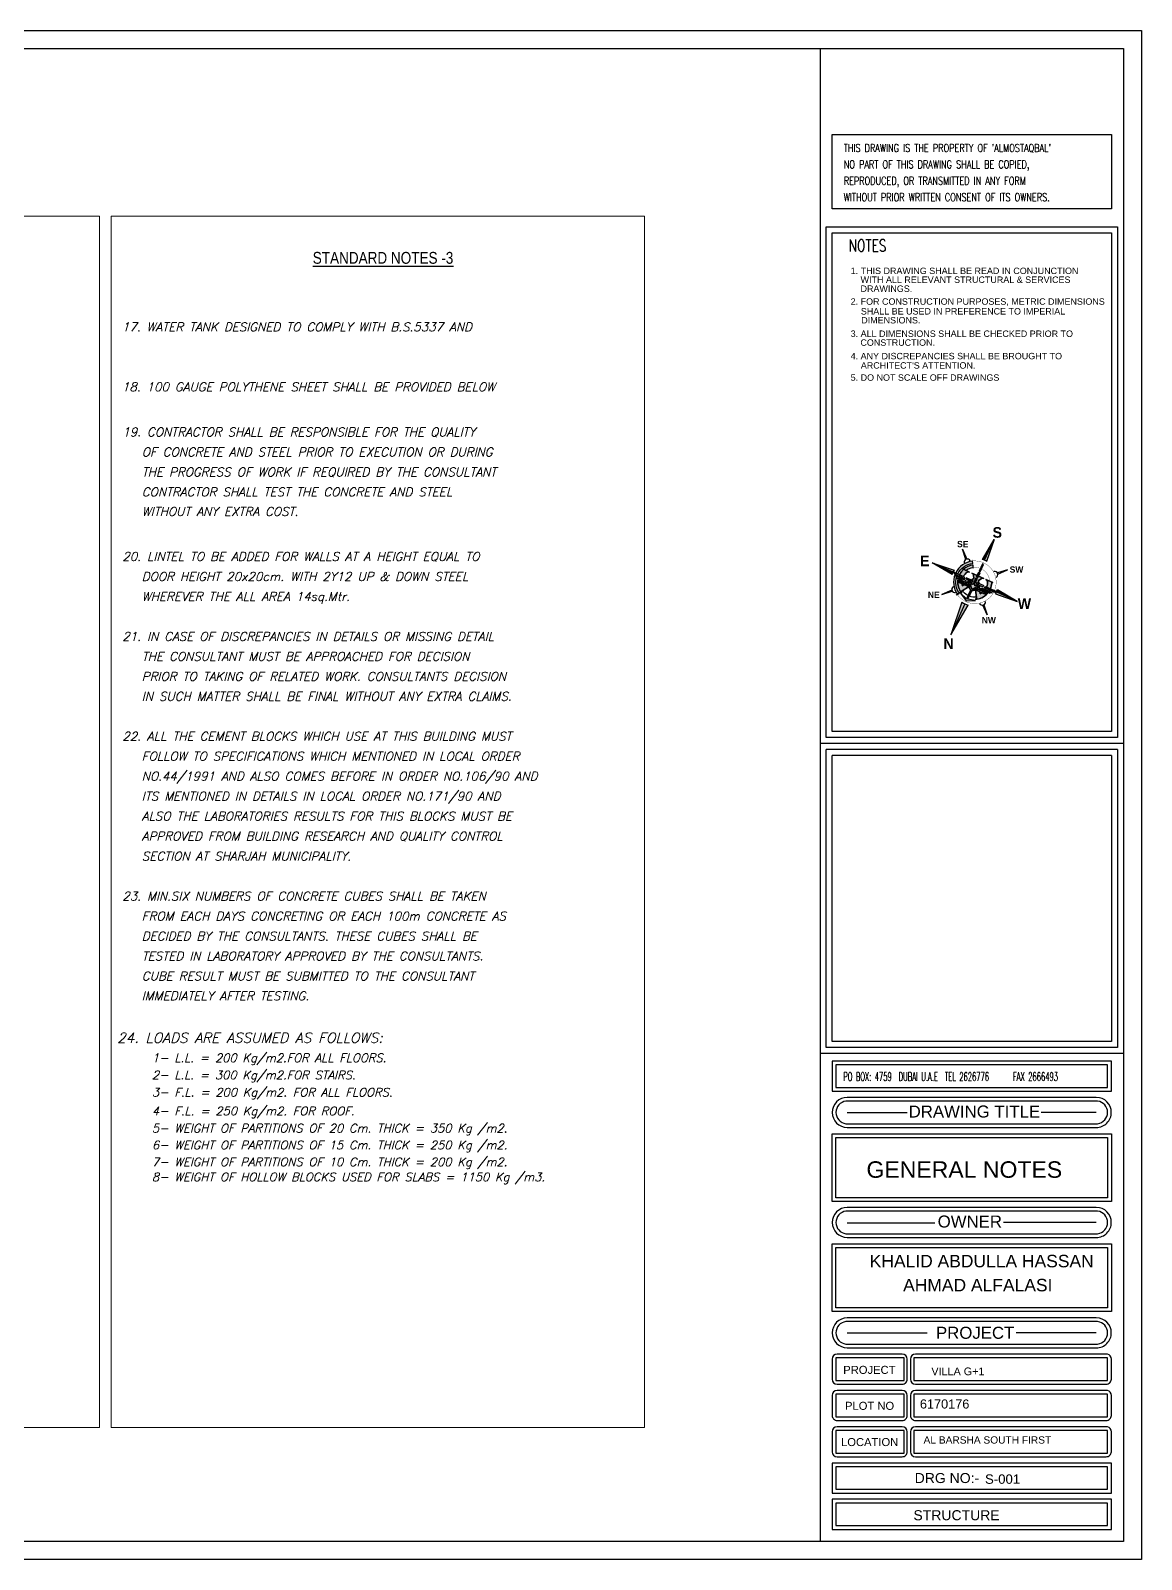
# Model space of a CAD drawing. Header units: metres. Extents: x 503482 to 1007323, y 2781056 to 5562345.
# Drawn here: x 503506.95 to 503530.83, y 2781080.01 to 2781112.87 of the extents above; entities that cross this region are included whole.
import ezdxf
from ezdxf.enums import TextEntityAlignment as Align

# ---------------------------------------------------------------- set-up
doc = ezdxf.new("R2010")
doc.units = ezdxf.units.M
doc.header["$LTSCALE"] = 10
doc.header["$MEASUREMENT"] = 0
doc.layers.get('0').update_dxf_attribs({"linetype": 'CONTINUOUS'})
doc.layers.add('01_WALLS', color=7, linetype='CONTINUOUS', lineweight=25)
doc.layers.add('Ex.Walls', color=7, linetype='CONTINUOUS', lineweight=0)
for name, color, linetype in [('F-S', 3, 'CONTINUOUS'), ('M.TITLE BLOCK', 7, 'CONTINUOUS'), ('TEXT3', 4, 'CONTINUOUS'), ('WALL1', 4, 'CONTINUOUS')]:
    doc.layers.add(name, color=color, linetype=linetype)
doc.styles.add('2', font='ITALIC.SHX')
doc.styles.add('4', font='romab___.ttf')
doc.styles.add('MIC', font='romant.shx', dxfattribs={"width": 0.75})
doc.styles.add('ROMAN', font='romant.shx', dxfattribs={"height": 0.6})
doc.styles.add('ROMANC', font='ARIALN.TTF')
doc.styles.add('SANSSERIFBOLD', font='sanss___.ttf', dxfattribs={"height": 18})

# ---------------------------------------------------------------- blocks, each defined once
blk = doc.blocks.new('GEN NOTES')
at = {"color": 4}
for points in [[(-304.555, 87.356), (-304.556, 54.811), (-289.984, 54.81), (-289.984, 87.356)], [(-289.669, 87.356), (-289.669, 54.81), (-275.333, 54.81), (-275.333, 87.355)]]:
    blk.add_lwpolyline(points, close=True, dxfattribs=at)
at = {"layer": 'F-S', "color": 7, "linetype": 'Continuous', "style": 'ROMANC'}
blk.add_text('%%USTANDARD NOTES -3', height=0.31752, rotation=359.999, dxfattribs=at).set_placement((-282.361, 86.238), align=Align.MIDDLE)
at = {"layer": 'TEXT3', "color": 7, "style": '2'}
for s, height, p in [('17. WATER TANK DESIGNED TO COMPLY WITH B.S.5337 AND ', 0.23424, (-289.379, 84.264)), ('18. 100 GAUGE POLYTHENE SHEET SHALL BE PROVIDED BELOW', 0.23424, (-289.379, 82.653)), ('19. CONTRACTOR SHALL BE RESPONSIBLE FOR THE QUALITY', 0.23424, (-289.368, 81.441)), ('   OF CONCRETE AND STEEL PRIOR TO EXECUTION OR DURING', 0.23424, (-289.368, 80.904)), ('   THE PROGRESS OF WORK IF REQUIRED BY THE CONSULTANT', 0.23424, (-289.368, 80.367)), ('   CONTRACTOR SHALL TEST THE CONCRETE AND STEEL ', 0.23424, (-289.368, 79.83)), ('   WITHOUT ANY EXTRA COST. ', 0.23424, (-289.368, 79.306)), ('20. LINTEL TO BE ADDED FOR WALLS AT A HEIGHT EQUAL TO ', 0.23424, (-289.368, 78.096)), ('   DOOR HEIGHT 20x20cm. WITH 2Y12 UP & DOWN STEEL', 0.23424, (-289.368, 77.559)), ('   WHEREVER THE ALL AREA 14sq.Mtr.', 0.23424, (-289.368, 77.022)), ('21. IN CASE OF DISCREPANCIES IN DETAILS OR MISSING DETAIL', 0.23424, (-289.368, 75.949)), ('   THE CONSULTANT MUST BE APPROACHED FOR DECISION', 0.23424, (-289.368, 75.412)), ('   PRIOR TO TAKING OF RELATED WORK. CONSULTANTS DECISION', 0.23424, (-289.368, 74.875)), ('   IN SUCH MATTER SHALL BE FINAL WITHOUT ANY EXTRA CLAIMS.', 0.23424, (-289.368, 74.338)), ('22. ALL THE CEMENT BLOCKS WHICH USE AT THIS BUILDING MUST', 0.23424, (-289.368, 73.265)), ('   FOLLOW TO SPECIFICATIONS WHICH MENTIONED IN LOCAL ORDER', 0.23424, (-289.368, 72.728)), ('   NO.44/1991 AND ALSO COMES BEFORE IN ORDER NO.106/90 AND', 0.23424, (-289.368, 72.191)), ('   ITS MENTIONED IN DETAILS IN LOCAL ORDER NO.171/90 AND', 0.23424, (-289.368, 71.655)), ('   ALSO THE LABORATORIES RESULTS FOR THIS BLOCKS MUST BE', 0.23424, (-289.368, 71.118)), ('   APPROVED FROM BUILDING RESEARCH AND QUALITY CONTROL', 0.23424, (-289.368, 70.581)), ('   SECTION AT SHARJAH MUNICIPALITY.', 0.23424, (-289.368, 70.044)), ('23. MIN.SIX NUMBERS OF CONCRETE CUBES SHALL BE TAKEN', 0.23424, (-289.368, 68.971)), ('   FROM EACH DAYS CONCRETING OR EACH 100m CONCRETE AS ', 0.23424, (-289.368, 68.434)), ('   DECIDED BY THE CONSULTANTS. THESE CUBES SHALL BE ', 0.23424, (-289.368, 67.897)), ('   TESTED IN LABORATORY APPROVED BY THE CONSULTANTS.', 0.23424, (-289.368, 67.36)), ('   CUBE RESULT MUST BE SUBMITTED TO THE CONSULTANT', 0.23424, (-289.368, 66.823)), ('   IMMEDIATELY AFTER TESTING.', 0.23424, (-289.368, 66.289)), ('24. LOADS ARE ASSUMED AS FOLLOWS:', 0.26937, (-289.507, 65.146)), ('1- L.L. = 200 Kg/m2.FOR ALL FLOORS.', 0.22721, (-288.573, 64.628)), ('2- L.L. = 300 Kg/m2.FOR STAIRS.', 0.22721, (-288.573, 64.166)), ('3- F.L. = 200 Kg/m2. FOR ALL FLOORS.', 0.22721, (-288.573, 63.704)), ('4- F.L. = 250 Kg/m2. FOR ROOF.', 0.22721, (-288.573, 63.2)), ('5- WEIGHT OF PARTITIONS OF 20 Cm. THICK = 350 Kg /m2.', 0.22721, (-288.573, 62.738)), ('6- WEIGHT OF PARTITIONS OF 15 Cm. THICK = 250 Kg /m2.', 0.22721, (-288.573, 62.285)), ('7- WEIGHT OF PARTITIONS OF 10 Cm. THICK = 200 Kg /m2.', 0.22721, (-288.573, 61.832)), ('8- WEIGHT OF HOLLOW BLOCKS USED FOR SLABS = 1150 Kg /m3.', 0.22721, (-288.573, 61.427))]:
    blk.add_text(s, height=height, rotation=359.999, dxfattribs=at).set_placement(p)
blk = doc.blocks.new('hhjhj')
at = {"layer": '01_WALLS'}
h = blk.add_hatch(color=153, dxfattribs=at)
h.set_gradient(color1=(92, 145, 230), color2=(37, 105, 177), tint=1)
h.paths.add_polyline_path([(14567.7, 3871), (14567.7, 3864.5, -0.023761), (14570.3, 3864.5), (14570.3, 3871), (14584.9, 3866.7), (14569.2, 3874.6), (14554.1, 3867)])
h.paths.add_polyline_path([(14542.8, 3849.1, -0.262066), (14539, 3846.5), (14561.8, 3846.4), (14567.7, 3853), (14567.7, 3853.5), (14561.5, 3849.1)])
h.paths.add_polyline_path([(14552.4, 3841.2), (14555.2, 3843.8), (14535.7, 3843.8, -0.286116), (14531.5, 3841.2)])
h.paths.add_polyline_path([(14546.8, 3836), (14549.6, 3838.6), (14528.4, 3838.6, -0.286116), (14524.2, 3836)])
h.paths.add_polyline_path([(14565.4, 3836, -0.124615), (14564.5, 3838.6), (14553.4, 3838.6), (14550.7, 3836)])
h.paths.add_polyline_path([(14572, 3843.1, -0.101071), (14573.2, 3841.2), (14581.8, 3841.2), (14579, 3843.8), (14575.2, 3843.8), (14569, 3850.9), (14562.8, 3843.8), (14559, 3843.8), (14556.2, 3841.2), (14564.8, 3841.2, -0.102127), (14566.1, 3843.1), (14567.7, 3840.6), (14567.7, 3829.1), (14570.3, 3829.1), (14570.3, 3840.6)])
h.paths.add_polyline_path([(14573.6, 3838.6, -0.124615), (14572.6, 3836), (14587.3, 3836), (14584.6, 3838.6)])
h.paths.add_polyline_path([(14606.5, 3841.2, -0.286116), (14602.3, 3843.8), (14582.8, 3843.8), (14585.6, 3841.2)])
h.paths.add_polyline_path([(14613.8, 3836, -0.286116), (14609.6, 3838.6), (14588.4, 3838.6), (14591.2, 3836)])
h.paths.add_polyline_path([(14570.3, 3826.5), (14567.7, 3826.5), (14567.7, 3817.9), (14570.3, 3817.9)])
h.paths.add_polyline_path([(14567.7, 3800.3), (14570.3, 3800.3), (14570.3, 3809.4), (14570.3, 3815.2), (14567.7, 3815.2)])
h = blk.add_hatch(color=153, dxfattribs=at)
h.set_gradient(color1=(92, 145, 230), color2=(37, 105, 177), tint=1)
h.paths.add_polyline_path([(14567.7, 3871), (14567.7, 3864.5, -0.023761), (14570.3, 3864.5), (14570.3, 3871), (14584.9, 3866.7), (14569.2, 3874.6), (14554.1, 3867)])
h.paths.add_polyline_path([(14542.8, 3849.1, -0.262066), (14539, 3846.5), (14561.8, 3846.4), (14567.7, 3853), (14567.7, 3853.5), (14561.5, 3849.1)])
h.paths.add_polyline_path([(14552.4, 3841.2), (14555.2, 3843.8), (14535.7, 3843.8, -0.286116), (14531.5, 3841.2)])
h.paths.add_polyline_path([(14546.8, 3836), (14549.6, 3838.6), (14528.4, 3838.6, -0.286116), (14524.2, 3836)])
h.paths.add_polyline_path([(14565.4, 3836, -0.124615), (14564.5, 3838.6), (14553.4, 3838.6), (14550.7, 3836)])
h.paths.add_polyline_path([(14572, 3843.1, -0.101071), (14573.2, 3841.2), (14581.8, 3841.2), (14579, 3843.8), (14575.2, 3843.8), (14569, 3850.9), (14562.8, 3843.8), (14559, 3843.8), (14556.2, 3841.2), (14564.8, 3841.2, -0.102127), (14566.1, 3843.1), (14567.7, 3840.6), (14567.7, 3829.1), (14570.3, 3829.1), (14570.3, 3840.6)])
h.paths.add_polyline_path([(14573.6, 3838.6, -0.124615), (14572.6, 3836), (14587.3, 3836), (14584.6, 3838.6)])
h.paths.add_polyline_path([(14606.5, 3841.2, -0.286116), (14602.3, 3843.8), (14582.8, 3843.8), (14585.6, 3841.2)])
h.paths.add_polyline_path([(14613.8, 3836, -0.286116), (14609.6, 3838.6), (14588.4, 3838.6), (14591.2, 3836)])
h.paths.add_polyline_path([(14570.3, 3826.5), (14567.7, 3826.5), (14567.7, 3817.9), (14570.3, 3817.9)])
h.paths.add_polyline_path([(14567.7, 3800.3), (14570.3, 3800.3), (14570.3, 3809.4), (14570.3, 3815.2), (14567.7, 3815.2)])
h = blk.add_hatch(color=51, dxfattribs=at)
h.set_gradient(color1=(244, 242, 128), color2=(233, 230, 63), tint=1)
h.paths.add_polyline_path([(14587, 3852.2, -0.041979), (14589.3, 3849.1), (14595.2, 3849.1, 0.259096), (14599, 3846.5, 0.204681), (14582.8, 3865.5, -0.442697), (14583.9, 3861.5), (14576, 3849.4), (14576.5, 3849.1), (14585.1, 3849.1)])
h.paths.add_polyline_path([(14599.7, 3843.8, 0.021326), (14599, 3846.4), (14590.6, 3846.4, -0.030454), (14591.6, 3843.8)])
h.paths.add_polyline_path([(14600.4, 3838.6, 0.020699), (14600.1, 3841.2), (14592.2, 3841.2, -0.02878), (14592.5, 3838.6)])
h.paths.add_polyline_path([(14600.4, 3836), (14592.5, 3836, -0.122048), (14589.3, 3825.4, -0.198912), (14585.6, 3823.9), (14599.8, 3823.9, -0.577302), (14598.4, 3825.9, 0.08143)])
h.paths.add_polyline_path([(14581.2, 3823.9, -0.256233), (14576.8, 3826.3), (14573.7, 3831.2), (14576.7, 3836), (14572.6, 3836, 0.124615), (14573.6, 3838.6), (14578.4, 3838.6), (14580, 3841.2), (14573.2, 3841.2, 0.101071), (14572, 3843.1), (14570.3, 3840.6), (14570.3, 3829.1), (14567.7, 3829.1), (14567.7, 3840.6), (14566.1, 3843.1, 0.102127), (14564.8, 3841.2), (14558, 3841.2), (14559.6, 3838.6), (14564.5, 3838.6, 0.124615), (14565.4, 3836), (14561.3, 3836), (14564.3, 3831.2), (14561.2, 3826.3, -0.256233), (14556.8, 3823.9), (14567.7, 3823.9), (14567.7, 3826.5), (14570.3, 3826.5), (14570.3, 3823.9)])
h.paths.add_polyline_path([(14576.2, 3846.4), (14575, 3847.8), (14573.6, 3845.6), (14575.2, 3843.8), (14579, 3843.8), (14580.7, 3842.2), (14583.4, 3846.4)])
h.paths.add_polyline_path([(14551, 3852.2), (14553, 3849.1), (14561.5, 3849.1), (14562, 3849.4), (14554.3, 3861.6, -0.449697), (14555.4, 3865.3, 0.211021), (14539, 3846.5, 0.262066), (14542.8, 3849.1), (14548.7, 3849.1, -0.041897)])
h.paths.add_polyline_path([(14546.4, 3843.8, -0.030549), (14547.4, 3846.5), (14539, 3846.5, 0.022049), (14538.3, 3843.8)])
h.paths.add_polyline_path([(14537.8, 3841.2, 0.021253), (14537.6, 3838.6), (14545.5, 3838.6, -0.02874), (14545.8, 3841.2)])
h.paths.add_polyline_path([(14545.5, 3836), (14537.6, 3836, 0.085165), (14539.8, 3825.7, -0.447729), (14538.4, 3823.9), (14552.4, 3823.9, -0.198912), (14548.7, 3825.4, -0.121853)])
h.paths.add_polyline_path([(14554.6, 3846.4), (14557.3, 3842.2), (14559, 3843.8), (14562.8, 3843.8), (14564.4, 3845.7), (14563, 3847.9), (14561.8, 3846.4)])
h = blk.add_hatch(color=153, dxfattribs=at)
h.set_gradient(color1=(92, 145, 230), color2=(37, 105, 177), tint=1)
h.paths.add_polyline_path([(14576.5, 3849.1), (14576, 3849.4), (14570.3, 3853.5), (14570.3, 3864.5, 0.023761), (14567.7, 3864.5), (14567.7, 3853), (14569, 3854.5), (14576.2, 3846.4), (14583.4, 3846.4), (14599, 3846.4, 0.000195), (14599, 3846.5, -0.259096), (14595.2, 3849.1), (14589.3, 3849.1)])
h = blk.add_hatch(color=153, dxfattribs=at)
h.set_gradient(color1=(92, 145, 230), color2=(37, 105, 177), tint=1)
h.paths.add_polyline_path([(14576.5, 3849.1), (14576, 3849.4), (14570.3, 3853.5), (14570.3, 3864.5, 0.023761), (14567.7, 3864.5), (14567.7, 3853), (14569, 3854.5), (14576.2, 3846.4), (14583.4, 3846.4), (14599, 3846.4, 0.000195), (14599, 3846.5, -0.259096), (14595.2, 3849.1), (14589.3, 3849.1)])
h = blk.add_hatch(color=153, dxfattribs=at)
h.set_gradient(color1=(92, 145, 230), color2=(37, 105, 177), tint=1)
h.paths.add_polyline_path([(14603.7, 3842.1, 0.158286), (14606.5, 3841.2), (14603.9, 3841.2, -0.018728), (14604.1, 3838.6), (14608.3, 3838.6, 0.254419), (14589, 3870.8), (14586.9, 3867.2, -0.226556)])
h.paths.add_polyline_path([(14586.9, 3806.7), (14589, 3803.1, 0.258202), (14608.3, 3836), (14604.1, 3836, -0.257526)])
h.paths.add_polyline_path([(14598.2, 3823.9), (14593.3, 3823.9, -0.119249), (14583, 3813.2), (14585.2, 3809.4, 0.155133)])
at = {"layer": '01_WALLS', "color": 2}
blk.add_line((14570.3, 3840.6), (14567.7, 3840.6), dxfattribs=at)
at = {"layer": '01_WALLS', "color": 253, "const_width": 0.5}
for points in [[(14590.3, 3873, -0.395207), (14587.1, 3872.1, 0.387736), (14535.7, 3858.2, 0.132388), (14529.5, 3838.6), (14537.6, 3838.6, -0.021253), (14537.8, 3841.2), (14531.5, 3841.2, 0.286116), (14535.7, 3843.8), (14538.3, 3843.8, -0.234593), (14555.4, 3865.4, 0.455538), (14554.3, 3861.6), (14554.8, 3860.8, -0.03708), (14558.4, 3862.4, -0.087276), (14567.7, 3864.5), (14567.7, 3871), (14554.1, 3867), (14569.2, 3874.6), (14584.9, 3866.7), (14570.3, 3871), (14570.3, 3864.5, -0.095661), (14580.5, 3862.1, -0.429692), (14581.6, 3858.3), (14584.3, 3862.9, 0.297133), (14582.7, 3865.5, -0.0213), (14585.1, 3864.2)], [(14547.3, 3819.9, -0.045891), (14544.5, 3823.9), (14538.4, 3823.9, 0.447729), (14539.8, 3825.7, -0.085165), (14537.6, 3836), (14529.5, 3836, 0.262554), (14549.4, 3802.7, 0.253777), (14587.1, 3801.9, -0.396007), (14590.3, 3801), (14581.7, 3815.4, -0.340554), (14581.3, 3812.4, -0.105876), (14570.3, 3809.4), (14570.3, 3800.3), (14567.7, 3800.3), (14567.7, 3809.4, -0.220839)]]:
    blk.add_lwpolyline(points, format="xyb", close=True, dxfattribs=at)
at = {"layer": '01_WALLS', "color": 4}
for points in [[(14538.3, 3843.8, -0.23416), (14555.4, 3865.3, 0.449697), (14554.3, 3861.6), (14562, 3849.4)], [(14553, 3849.1), (14551, 3852.2, 0.041897), (14548.7, 3849.1)], [(14576, 3849.4), (14583.9, 3861.5, 0.442697), (14582.8, 3865.5)], [(14582.8, 3865.5, -0.204681), (14599, 3846.5, -0.204681)], [(14589.3, 3849.1, 0.041979), (14587, 3852.2), (14585.1, 3849.1)], [(14589, 3870.8), (14586.9, 3867.2, -0.226556), (14603.7, 3842.1, -0.226556)], [(14608.3, 3838.6, 0.254419), (14589, 3870.8)], [(14537.6, 3838.6, -0.021253), (14537.8, 3841.2)], [(14545.5, 3836, 0.121853), (14548.7, 3825.4, 0.198912), (14552.4, 3823.9), (14538.4, 3823.9, 0.447729), (14539.8, 3825.7, -0.085165), (14537.6, 3836)], [(14545.8, 3841.2, 0.02874), (14545.5, 3838.6, 0.02874)], [(14547.4, 3846.5, 0.030549), (14546.4, 3843.8, 0.030549)], [(14576.7, 3836), (14573.7, 3831.2), (14576.8, 3826.3, 0.256233), (14581.2, 3823.9), (14570.3, 3823.9), (14570.3, 3826.5), (14567.7, 3826.5), (14567.7, 3823.9), (14556.8, 3823.9, 0.256233), (14561.2, 3826.3), (14564.3, 3831.2), (14561.3, 3836)], [(14598.2, 3823.9), (14593.3, 3823.9, -0.119249), (14583, 3813.2), (14585.2, 3809.4, 0.155133), (14598.2, 3823.9, 1.018988)], [(14600.4, 3836, -0.083144), (14598.3, 3825.7, 0.473477), (14599.6, 3823.9), (14585.6, 3823.9, 0.198912), (14589.3, 3825.4, 0.122048), (14592.5, 3836)], [(14604.1, 3836, -0.257526), (14586.9, 3806.7), (14589, 3803.1, 0.258202), (14608.3, 3836)], [(14591.6, 3843.8, 0.030454), (14590.6, 3846.4)], [(14592.5, 3838.6, 0.02878), (14592.2, 3841.2)], [(14599, 3846.4, -0.021326), (14599.7, 3843.8)], [(14600.1, 3841.2, -0.020699), (14600.4, 3838.6, -0.020699)], [(14603.9, 3841.2, -0.018728), (14604.1, 3838.6, -0.018728)]]:
    blk.add_lwpolyline(points, format="xyb", dxfattribs=at)
at = {"layer": '01_WALLS', "color": 144}
for points in [[(14584.9, 3866.7), (14569.2, 3874.6), (14554.1, 3867), (14567.7, 3871), (14567.7, 3853.5), (14561.5, 3849.1), (14542.8, 3849.1, -0.262066), (14539, 3846.5), (14561.8, 3846.4), (14569, 3854.5), (14576.2, 3846.4), (14599.5, 3846.4, -0.286116), (14595.2, 3849.1), (14576.5, 3849.1), (14570.3, 3853.5), (14570.3, 3871), (14584.9, 3866.7)], [(14584.9, 3866.7), (14569.2, 3874.6), (14554.1, 3867), (14567.7, 3871), (14567.7, 3853.5), (14561.5, 3849.1), (14542.8, 3849.1, -0.262066), (14539, 3846.5), (14561.8, 3846.4), (14569, 3854.5), (14576.2, 3846.4), (14599.5, 3846.4, -0.286116), (14595.2, 3849.1), (14576.5, 3849.1), (14570.3, 3853.5), (14570.3, 3871), (14584.9, 3866.7)], [(14581.8, 3841.2), (14579, 3843.8), (14575.2, 3843.8), (14569, 3850.9), (14562.8, 3843.8), (14559, 3843.8), (14556.2, 3841.2), (14564.8, 3841.2, -0.102127), (14566.1, 3843.1), (14567.7, 3840.6), (14567.7, 3829.1), (14570.3, 3829.1), (14570.3, 3840.6), (14572, 3843.1, -0.101071), (14573.2, 3841.2), (14581.8, 3841.2)], [(14581.8, 3841.2), (14579, 3843.8), (14575.2, 3843.8), (14569, 3850.9), (14562.8, 3843.8), (14559, 3843.8), (14556.2, 3841.2), (14564.8, 3841.2, -0.102127), (14566.1, 3843.1), (14567.7, 3840.6), (14567.7, 3829.1), (14570.3, 3829.1), (14570.3, 3840.6), (14572, 3843.1, -0.101071), (14573.2, 3841.2), (14581.8, 3841.2)], [(14549.6, 3838.6), (14546.8, 3836), (14524.2, 3836, 0.286116), (14528.4, 3838.6, 1.604486), (14528.4, 3838.6), (14549.6, 3838.6)], [(14549.6, 3838.6), (14546.8, 3836), (14524.2, 3836, 0.286116), (14528.4, 3838.6, 1.604486), (14528.4, 3838.6), (14549.6, 3838.6)], [(14535.7, 3843.8), (14555.2, 3843.8), (14552.4, 3841.2), (14531.5, 3841.2, 0.286116), (14535.7, 3843.8, -0.286116)], [(14535.7, 3843.8), (14555.2, 3843.8), (14552.4, 3841.2), (14531.5, 3841.2, 0.286116), (14535.7, 3843.8, -0.286116)], [(14564.5, 3838.6), (14553.4, 3838.6), (14550.7, 3836), (14565.4, 3836, -0.124615), (14564.5, 3838.6, 1.780028)], [(14564.5, 3838.6), (14553.4, 3838.6), (14550.7, 3836), (14565.4, 3836, -0.124615), (14564.5, 3838.6, 1.780028)], [(14573.6, 3838.6), (14584.6, 3838.6), (14587.3, 3836), (14572.6, 3836, 0.124615), (14573.6, 3838.6, -1.780028)], [(14573.6, 3838.6), (14584.6, 3838.6), (14587.3, 3836), (14572.6, 3836, 0.124615), (14573.6, 3838.6, -1.780028)], [(14602.3, 3843.8), (14582.8, 3843.8), (14585.6, 3841.2), (14606.5, 3841.2, -0.286116), (14602.3, 3843.8, 0.286116)], [(14602.3, 3843.8), (14582.8, 3843.8), (14585.6, 3841.2), (14606.5, 3841.2, -0.286116), (14602.3, 3843.8, 0.286116)], [(14588.4, 3838.6), (14591.2, 3836), (14613.8, 3836, -0.286116), (14609.6, 3838.6, -1.604486), (14609.6, 3838.6), (14588.4, 3838.6)], [(14588.4, 3838.6), (14591.2, 3836), (14613.8, 3836, -0.286116), (14609.6, 3838.6, -1.604486), (14609.6, 3838.6), (14588.4, 3838.6)]]:
    blk.add_lwpolyline(points, format="xyb", dxfattribs=at)
at = {"layer": '01_WALLS', "color": 2}
for points in [[(14554.3, 3861.6, -0.449697), (14555.4, 3865.3, 0.211021), (14539, 3846.5, 0.262066), (14542.8, 3849.1), (14548.7, 3849.1, -0.041897), (14551, 3852.2), (14553, 3849.1), (14561.5, 3849.1), (14562, 3849.4)], [(14569, 3854.5), (14576.2, 3846.4), (14599, 3846.4, 0.000195), (14599, 3846.5, -0.259096), (14595.2, 3849.1), (14576.5, 3849.1), (14570.3, 3853.5), (14570.3, 3864.5, 0.023761), (14567.7, 3864.5), (14567.7, 3853.5), (14561.5, 3849.1), (14542.8, 3849.1, -0.262066), (14539, 3846.5), (14561.8, 3846.4)], [(14595.2, 3849.1), (14589.3, 3849.1), (14576.5, 3849.1), (14576, 3849.4), (14570.3, 3853.5), (14570.3, 3864.5, 0.023761), (14567.7, 3864.5), (14567.7, 3853.5), (14561.5, 3849.1), (14553, 3849.1), (14542.8, 3849.1, -0.262066), (14539, 3846.5), (14547.4, 3846.5), (14561.8, 3846.4), (14563, 3847.9), (14569, 3854.5), (14576.2, 3846.4), (14583.4, 3846.4), (14599, 3846.4, 0.000195), (14599, 3846.5, -0.259096)], [(14569, 3854.5), (14576.2, 3846.4), (14599, 3846.4, 0.000195), (14599, 3846.5, -0.259096), (14595.2, 3849.1), (14576.5, 3849.1), (14570.3, 3853.5), (14570.3, 3864.5, 0.023761), (14567.7, 3864.5), (14567.7, 3853.5), (14561.5, 3849.1), (14542.8, 3849.1, -0.262066), (14539, 3846.5), (14561.8, 3846.4)], [(14595.2, 3849.1), (14589.3, 3849.1), (14576.5, 3849.1), (14576, 3849.4), (14570.3, 3853.5), (14570.3, 3864.5, 0.023761), (14567.7, 3864.5), (14567.7, 3853.5), (14561.5, 3849.1), (14553, 3849.1), (14542.8, 3849.1, -0.262066), (14539, 3846.5), (14547.4, 3846.5), (14561.8, 3846.4), (14563, 3847.9), (14569, 3854.5), (14576.2, 3846.4), (14583.4, 3846.4), (14599, 3846.4, 0.000195), (14599, 3846.5, -0.259096)], [(14569.2, 3874.6), (14554.1, 3867), (14567.7, 3871), (14567.7, 3864.5, -0.023761), (14570.3, 3864.5), (14570.3, 3871), (14584.9, 3866.7)], [(14569, 3850.9), (14562.8, 3843.8), (14559, 3843.8), (14556.2, 3841.2), (14564.8, 3841.2, -0.102127), (14566.1, 3843.1), (14567.7, 3840.6), (14567.7, 3829.1), (14570.3, 3829.1), (14570.3, 3840.6), (14572, 3843.1, -0.101071), (14573.2, 3841.2), (14581.8, 3841.2), (14579, 3843.8), (14575.2, 3843.8)], [(14569, 3850.9), (14562.8, 3843.8), (14559, 3843.8), (14556.2, 3841.2), (14564.8, 3841.2, -0.102127), (14566.1, 3843.1), (14567.7, 3840.6), (14567.7, 3829.1), (14570.3, 3829.1), (14570.3, 3840.6), (14572, 3843.1, -0.101071), (14573.2, 3841.2), (14581.8, 3841.2), (14579, 3843.8), (14575.2, 3843.8)], [(14582.8, 3865.5, -0.447266), (14583.8, 3861.4), (14576, 3849.4), (14576.5, 3849.1), (14585.1, 3849.1), (14587, 3852.2, -0.041979), (14589.3, 3849.1), (14595.2, 3849.1, 0.259096), (14599, 3846.5, 0.204681)], [(14589, 3870.8), (14586.9, 3867.2, -0.226556), (14603.7, 3842.1, 0.158286), (14606.5, 3841.2), (14603.9, 3841.2, -0.018728), (14604.1, 3838.6), (14608.3, 3838.6, 0.254419)], [(14549.6, 3838.6), (14528.4, 3838.6, -0.286116), (14524.2, 3836), (14546.8, 3836)], [(14549.6, 3838.6), (14528.4, 3838.6, -0.286116), (14524.2, 3836), (14546.8, 3836)], [(14555.2, 3843.8), (14535.7, 3843.8, -0.286116), (14531.5, 3841.2), (14552.4, 3841.2)], [(14555.2, 3843.8), (14535.7, 3843.8, -0.286116), (14531.5, 3841.2), (14552.4, 3841.2)], [(14545.8, 3841.2), (14537.8, 3841.2, 0.021253), (14537.6, 3838.6), (14545.5, 3838.6, -0.02874)], [(14545.5, 3836), (14537.6, 3836, 0.085165), (14539.8, 3825.7, -0.447729), (14538.4, 3823.9), (14552.4, 3823.9, -0.198912), (14548.7, 3825.4, -0.121853)], [(14547.4, 3846.5), (14539, 3846.5, 0.022049), (14538.3, 3843.8), (14546.4, 3843.8, -0.030549)], [(14564.5, 3838.6), (14553.4, 3838.6), (14550.7, 3836), (14565.4, 3836, -0.124615)], [(14564.5, 3838.6), (14553.4, 3838.6), (14550.7, 3836), (14565.4, 3836, -0.124615)], [(14576.8, 3826.3), (14573.7, 3831.2), (14576.7, 3836), (14572.6, 3836, 0.124615), (14573.6, 3838.6), (14578.4, 3838.6), (14580, 3841.2), (14573.2, 3841.2, 0.101071), (14572, 3843.1), (14570.3, 3840.6), (14570.3, 3829.1), (14567.7, 3829.1), (14567.7, 3840.6), (14566.1, 3843.1, 0.102127), (14564.8, 3841.2), (14558, 3841.2), (14559.6, 3838.6), (14564.5, 3838.6, 0.124615), (14565.4, 3836), (14561.3, 3836), (14564.3, 3831.2), (14561.2, 3826.3, -0.256233), (14556.8, 3823.9), (14567.7, 3823.9), (14567.7, 3826.5), (14570.3, 3826.5), (14570.3, 3823.9), (14581.2, 3823.9, -0.256233)], [(14584.6, 3838.6), (14573.6, 3838.6, -0.124615), (14572.6, 3836), (14587.3, 3836)], [(14584.6, 3838.6), (14573.6, 3838.6, -0.124615), (14572.6, 3836), (14587.3, 3836)], [(14602.3, 3843.8), (14582.8, 3843.8), (14585.6, 3841.2), (14606.5, 3841.2, -0.286116)], [(14602.3, 3843.8), (14582.8, 3843.8), (14585.6, 3841.2), (14606.5, 3841.2, -0.286116)], [(14598.2, 3823.9), (14593.3, 3823.9, -0.119249), (14583, 3813.2), (14585.2, 3809.4, 0.155133)], [(14600.4, 3836), (14592.5, 3836, -0.122048), (14589.3, 3825.4, -0.198912), (14585.6, 3823.9), (14599.6, 3823.9, -0.473477), (14598.3, 3825.7, 0.083144)], [(14608.3, 3836), (14604.1, 3836, -0.257526), (14586.9, 3806.7), (14589, 3803.1, 0.258202)], [(14609.6, 3838.6), (14588.4, 3838.6), (14591.2, 3836), (14613.8, 3836, -0.286116)], [(14609.6, 3838.6), (14588.4, 3838.6), (14591.2, 3836), (14613.8, 3836, -0.286116)], [(14599, 3846.4), (14590.6, 3846.4, -0.030454), (14591.6, 3843.8), (14599.7, 3843.8, 0.021326)], [(14600.1, 3841.2), (14592.2, 3841.2, -0.02878), (14592.5, 3838.6), (14600.4, 3838.6, 0.020699)]]:
    blk.add_lwpolyline(points, format="xyb", close=True, dxfattribs=at)
at = {"layer": '01_WALLS', "color": 5}
blk.add_lwpolyline([(14554.8, 3860.8, -0.03708), (14558.4, 3862.4, -0.209155), (14580.5, 3862.1, -0.433515), (14581.6, 3858.3), (14584.3, 3862.9)], format="xyb", dxfattribs=at)
blk.add_lwpolyline([(14585.1, 3864.2), (14590.3, 3873)], dxfattribs=at)
at = {"layer": '01_WALLS', "color": 2}
for points in [[(14564.4, 3845.7), (14563, 3847.9), (14561.8, 3846.4), (14554.6, 3846.4), (14557.3, 3842.2), (14559, 3843.8), (14562.8, 3843.8)], [(14570.3, 3826.5), (14567.7, 3826.5), (14567.7, 3817.9), (14570.3, 3817.9)], [(14583.4, 3846.4), (14576.2, 3846.4), (14575, 3847.8), (14573.6, 3845.6), (14575.2, 3843.8), (14579, 3843.8), (14580.7, 3842.2)], [(14570.3, 3815.2), (14567.7, 3815.2), (14567.7, 3800.3), (14570.3, 3800.3), (14570.3, 3809.4)]]:
    blk.add_lwpolyline(points, close=True, dxfattribs=at)
at = {"layer": '01_WALLS', "color": 4}
for points in [[(14557.3, 3842.2), (14554.6, 3846.4)], [(14559.6, 3838.6), (14558, 3841.2)], [(14563, 3847.9), (14564.4, 3845.7)], [(14566.1, 3843.1), (14567.7, 3840.6), (14567.7, 3829.1), (14570.3, 3829.1), (14570.3, 3840.6), (14572, 3843.1)], [(14573.6, 3845.6), (14575, 3847.8)], [(14580, 3841.2), (14578.4, 3838.6)], [(14583.4, 3846.4), (14580.7, 3842.2)]]:
    blk.add_lwpolyline(points, dxfattribs=at)
at = {"layer": '01_WALLS', "color": 144}
for points in [[(14567.7, 3826.5), (14570.3, 3826.5), (14570.3, 3817.9), (14567.7, 3817.9)], [(14567.7, 3800.3), (14570.3, 3800.3), (14570.3, 3815.2), (14567.7, 3815.2)]]:
    blk.add_lwpolyline(points, close=True, dxfattribs=at)
blk = doc.blocks.new('*E137')
at = {"layer": '01_WALLS', "color": 4, "xscale": 0.9282553763920054, "yscale": 0.9282553763920054, "zscale": 0.9282553763920054, "rotation": 155.5923704037588}
blk.add_blockref('hhjhj', (17317.9, -666.2, 90.1), dxfattribs=at)
blk = doc.blocks.new('A$C2A1342A5')
at = {"color": 1, "style": 'ROMAN'}
blk.add_text('PO BOX: 4759  DUBAI U.A.E  TEL 2626776   FAX 2666493', height=10, dxfattribs=at).set_placement((-1, 0))

msp = doc.modelspace()

# ---------------------------------------------------------------- hatches: boundary and pattern name
at = {"layer": '01_WALLS'}
h = msp.add_hatch(color=153, dxfattribs=at)
h.set_gradient(color1=(92, 145, 230), color2=(37, 105, 177), tint=1)
edge = h.paths.add_edge_path()
edge.add_ellipse((503527.269, 2781101.053), major_axis=(-0.334, 0.334), ratio=1, start_angle=-69.4076, end_angle=-63.9455)
edge.add_line((503527.422, 2781101.499), (503527.648, 2781101.89))
edge.add_line((503527.648, 2781101.89), (503527.464, 2781101.483))
h = msp.add_hatch(color=51, dxfattribs=at)
h.set_gradient(color1=(244, 242, 128), color2=(233, 230, 63), tint=1)
edge = h.paths.add_edge_path()
edge.add_line((503527.648, 2781101.89), (503527.504, 2781101.462))
edge.add_ellipse((503527.269, 2781101.053), major_axis=(-0.334, 0.334), ratio=1, start_angle=-74.8697, end_angle=-69.4076)
edge.add_line((503527.464, 2781101.483), (503527.648, 2781101.89))
h = msp.add_hatch(color=153, dxfattribs=at)
h.set_gradient(color1=(92, 145, 230), color2=(37, 105, 177), tint=1)
edge = h.paths.add_edge_path()
edge.add_ellipse((503527.215, 2781101.032), major_axis=(-0.334, 0.334), ratio=1, start_angle=20.5924, end_angle=26.0545)
edge.add_line((503526.768, 2781101.186), (503526.377, 2781101.412))
edge.add_line((503526.377, 2781101.412), (503526.785, 2781101.228))
h = msp.add_hatch(color=51, dxfattribs=at)
h.set_gradient(color1=(244, 242, 128), color2=(233, 230, 63), tint=1)
edge = h.paths.add_edge_path()
edge.add_line((503526.377, 2781101.412), (503526.805, 2781101.268))
edge.add_ellipse((503527.215, 2781101.032), major_axis=(-0.334, 0.334), ratio=1, start_angle=15.1303, end_angle=20.5924)
edge.add_line((503526.785, 2781101.228), (503526.377, 2781101.412))
h = msp.add_hatch(color=153, dxfattribs=at)
h.set_gradient(color1=(92, 145, 230), color2=(37, 105, 177), tint=1)
edge = h.paths.add_edge_path()
edge.add_ellipse((503527.289, 2781100.999), major_axis=(0.334, 0.334), ratio=1, start_angle=285.1303, end_angle=290.5924, ccw=False)
edge.add_line((503527.698, 2781100.764), (503528.126, 2781100.619))
edge.add_line((503528.126, 2781100.619), (503527.719, 2781100.804))
h = msp.add_hatch(color=51, dxfattribs=at)
h.set_gradient(color1=(244, 242, 128), color2=(233, 230, 63), tint=1)
edge = h.paths.add_edge_path()
edge.add_line((503528.126, 2781100.619), (503527.735, 2781100.846))
edge.add_ellipse((503527.289, 2781100.999), major_axis=(0.334, 0.334), ratio=1, start_angle=290.5924, end_angle=296.0545, ccw=False)
edge.add_line((503527.719, 2781100.804), (503528.126, 2781100.619))
h = msp.add_hatch(color=153, dxfattribs=at)
h.set_gradient(color1=(92, 145, 230), color2=(37, 105, 177), tint=1)
edge = h.paths.add_edge_path()
edge.add_ellipse((503527.332, 2781101.194), major_axis=(0.501, 0.501), ratio=1, start_angle=195.1303, end_angle=200.5924, ccw=False)
edge.add_line((503526.98, 2781100.579), (503526.763, 2781099.938))
edge.add_line((503526.763, 2781099.938), (503527.04, 2781100.549))
h = msp.add_hatch(color=51, dxfattribs=at)
h.set_gradient(color1=(244, 242, 128), color2=(233, 230, 63), tint=1)
edge = h.paths.add_edge_path()
edge.add_line((503526.763, 2781099.938), (503527.103, 2781100.524))
edge.add_ellipse((503527.332, 2781101.194), major_axis=(-0.501, 0.501), ratio=1, start_angle=110.5924, end_angle=116.0545, ccw=False)
edge.add_line((503527.04, 2781100.549), (503526.763, 2781099.938))

# ---------------------------------------------------------------- linework, layer by layer
at = {"layer": '01_WALLS', "color": 4}
for p, q in [((503527.056, 2781101.502), (503526.986, 2781101.722)), ((503526.986, 2781101.722), (503527.079, 2781101.511)), ((503527.418, 2781101.501), (503527.666, 2781101.929)), ((503527.666, 2781101.929), (503527.507, 2781101.46)), ((503526.767, 2781101.182), (503526.339, 2781101.43)), ((503526.339, 2781101.43), (503526.807, 2781101.271)), ((503527.958, 2781101.281), (503527.738, 2781101.211)), ((503527.747, 2781101.189), (503527.958, 2781101.281)), ((503526.757, 2781100.842), (503526.546, 2781100.75)), ((503526.546, 2781100.75), (503526.765, 2781100.82)), ((503527.696, 2781100.76), (503528.165, 2781100.601)), ((503528.165, 2781100.601), (503527.737, 2781100.85)), ((503526.974, 2781100.583), (503526.736, 2781099.879)), ((503526.736, 2781099.879), (503527.109, 2781100.522)), ((503527.517, 2781100.31), (503527.425, 2781100.521)), ((503527.447, 2781100.529), (503527.517, 2781100.31)), ((503530.107, 2781090.637), (503524.267, 2781090.637)), ((503524.267, 2781090.637), (503524.267, 2781090.153)), ((503530.107, 2781090.153), (503530.107, 2781090.637)), ((503524.267, 2781090.153), (503530.107, 2781090.153)), ((503529.892, 2781089.857), (503524.483, 2781089.857)), ((503524.483, 2781089.372), (503529.892, 2781089.372)), ((503524.267, 2781089.077), (503530.107, 2781089.077)), ((503524.267, 2781087.781), (503524.267, 2781089.077)), ((503530.107, 2781089.077), (503530.107, 2781087.781)), ((503530.107, 2781087.781), (503524.267, 2781087.781)), ((503529.892, 2781087.492), (503524.483, 2781087.492)), ((503524.483, 2781087.008), (503529.892, 2781087.008)), ((503524.267, 2781086.712), (503530.107, 2781086.712)), ((503524.267, 2781085.415), (503524.267, 2781086.712)), ((503530.107, 2781086.712), (503530.107, 2781085.415)), ((503530.107, 2781085.415), (503524.267, 2781085.415)), ((503529.892, 2781085.119), (503524.483, 2781085.119)), ((503524.483, 2781084.635), (503529.892, 2781084.635)), ((503525.732, 2781084.339), (503524.267, 2781084.339)), ((503524.267, 2781084.339), (503524.267, 2781083.855)), ((503525.732, 2781083.855), (503525.732, 2781084.339)), ((503530.107, 2781084.339), (503525.939, 2781084.339)), ((503525.939, 2781084.339), (503525.939, 2781083.855)), ((503530.107, 2781083.855), (503530.107, 2781084.339)), ((503524.267, 2781083.855), (503525.732, 2781083.855)), ((503525.732, 2781083.559), (503524.267, 2781083.559)), ((503524.267, 2781083.559), (503524.267, 2781083.075)), ((503525.732, 2781083.075), (503525.732, 2781083.559)), ((503525.939, 2781083.855), (503530.107, 2781083.855)), ((503530.107, 2781083.559), (503525.939, 2781083.559)), ((503525.939, 2781083.559), (503525.939, 2781083.075)), ((503530.107, 2781083.075), (503530.107, 2781083.559)), ((503524.267, 2781083.075), (503525.732, 2781083.075)), ((503525.939, 2781083.075), (503530.107, 2781083.075)), ((503525.732, 2781082.779), (503524.267, 2781082.779)), ((503524.267, 2781082.779), (503524.267, 2781082.294)), ((503525.732, 2781082.294), (503525.732, 2781082.779)), ((503530.107, 2781082.779), (503525.939, 2781082.779)), ((503525.939, 2781082.779), (503525.939, 2781082.294)), ((503530.107, 2781082.294), (503530.107, 2781082.779)), ((503524.267, 2781082.294), (503525.732, 2781082.294)), ((503525.939, 2781082.294), (503530.107, 2781082.294)), ((503530.107, 2781081.998), (503524.267, 2781081.998)), ((503524.267, 2781081.998), (503524.267, 2781081.514)), ((503530.107, 2781081.514), (503530.107, 2781081.998)), ((503524.267, 2781081.514), (503530.107, 2781081.514)), ((503530.107, 2781081.218), (503524.267, 2781081.218)), ((503524.267, 2781081.218), (503524.267, 2781080.734)), ((503530.107, 2781080.734), (503530.107, 2781081.218)), ((503524.267, 2781080.734), (503530.107, 2781080.734))]:
    msp.add_line(p, q, dxfattribs=at)
for centre, major_axis, start_param, end_param in [((503527.091, 2781101.444), (0.0476, 0.0476), 5.96991, 8.886201), ((503527.269, 2781101.053), (0.334, 0.334), 0.25492, 0.463889), ((503527.215, 2781101.032), (0.334, 0.334), 1.825717, 2.034685), ((503527.68, 2781101.177), (0.0476, 0.0476), 4.398979, 7.31527), ((503526.823, 2781100.855), (-0.0476, 0.0476), -0.31341, 2.602881), ((503527.289, 2781100.999), (-0.334, 0.334), 3.396513, 3.605482), ((503527.332, 2781101.194), (0.501, 0.501), 3.396513, 3.605482), ((503527.413, 2781100.587), (0.0476, 0.0476), 2.828317, 5.744608), ((503524.511, 2781089.615), (0.172, 0.172), 0.902928, 3.809461), ((503529.864, 2781089.615), (0.172, 0.172), 4.044521, 6.951053), ((503524.511, 2781087.25), (0.172, 0.172), 0.902928, 3.809461), ((503529.864, 2781087.25), (0.172, 0.172), 4.044521, 6.951053), ((503524.511, 2781084.877), (-0.172, 0.172), -0.667868, 2.238664), ((503529.864, 2781084.877), (-0.172, 0.172), 2.473725, 5.380257)]:
    msp.add_ellipse(centre, major_axis=major_axis, ratio=1, start_param=start_param, end_param=end_param, dxfattribs=at)
at = {"layer": 'M.TITLE BLOCK', "color": 253, "linetype": 'Continuous', "ltscale": 24}
for p, q in [((503483.071, 2781112.871), (503530.834, 2781112.871)), ((503530.834, 2781112.871), (503530.834, 2781080.006)), ((503524.187, 2781109.036), (503524.187, 2781110.638)), ((503524.187, 2781110.638), (503530.188, 2781110.638)), ((503530.188, 2781110.638), (503530.188, 2781109.036)), ((503530.188, 2781109.036), (503524.187, 2781109.036)), ((503524.058, 2781097.673), (503524.058, 2781108.65)), ((503524.058, 2781108.65), (503530.317, 2781108.65)), ((503524.187, 2781097.802), (503524.187, 2781108.521)), ((503524.187, 2781108.521), (503530.188, 2781108.521)), ((503530.188, 2781108.521), (503530.188, 2781097.802)), ((503530.317, 2781108.65), (503530.317, 2781097.673)), ((503527.464, 2781101.483), (503527.648, 2781101.89)), ((503526.785, 2781101.228), (503526.377, 2781101.412)), ((503527.719, 2781100.804), (503528.126, 2781100.619)), ((503527.04, 2781100.549), (503526.763, 2781099.938)), ((503530.317, 2781097.673), (503524.058, 2781097.673)), ((503530.188, 2781097.802), (503524.187, 2781097.802)), ((503530.317, 2781097.415), (503524.058, 2781097.415)), ((503524.058, 2781091.008), (503524.058, 2781097.415)), ((503530.317, 2781097.415), (503530.317, 2781091.008)), ((503530.188, 2781097.286), (503524.187, 2781097.286)), ((503524.187, 2781091.137), (503524.187, 2781097.286)), ((503530.188, 2781097.286), (503530.188, 2781091.137)), ((503530.188, 2781091.137), (503524.187, 2781091.137)), ((503530.317, 2781091.008), (503524.058, 2781091.008)), ((503530.188, 2781090.718), (503524.187, 2781090.718)), ((503524.187, 2781090.718), (503524.187, 2781090.072)), ((503530.188, 2781090.072), (503530.188, 2781090.718)), ((503524.187, 2781090.072), (503530.188, 2781090.072)), ((503529.865, 2781089.937), (503524.51, 2781089.937)), ((503524.51, 2781089.615), (503525.799, 2781089.615)), ((503529.864, 2781089.615), (503528.677, 2781089.615)), ((503524.187, 2781089.158), (503530.188, 2781089.158)), ((503524.187, 2781087.7), (503524.187, 2781089.158)), ((503524.51, 2781089.292), (503529.865, 2781089.292)), ((503530.188, 2781089.158), (503530.188, 2781087.7)), ((503530.188, 2781087.7), (503524.187, 2781087.7)), ((503529.865, 2781087.573), (503524.51, 2781087.573)), ((503526.392, 2781087.231), (503524.511, 2781087.231)), ((503529.865, 2781087.25), (503527.869, 2781087.25)), ((503524.51, 2781086.927), (503529.865, 2781086.927)), ((503524.187, 2781086.792), (503530.188, 2781086.792)), ((503524.187, 2781085.334), (503524.187, 2781086.792)), ((503530.188, 2781086.792), (503530.188, 2781085.334)), ((503530.188, 2781085.334), (503524.187, 2781085.334)), ((503529.865, 2781085.2), (503524.51, 2781085.2)), ((503524.51, 2781084.877), (503526.23, 2781084.877)), ((503529.865, 2781084.877), (503528.145, 2781084.877)), ((503524.51, 2781084.554), (503529.865, 2781084.554)), ((503524.187, 2781084.312), (503524.187, 2781083.882)), ((503525.693, 2781084.42), (503524.294, 2781084.42)), ((503525.801, 2781083.882), (503525.801, 2781084.312)), ((503525.87, 2781084.312), (503525.87, 2781083.882)), ((503530.107, 2781084.42), (503525.977, 2781084.42)), ((503530.188, 2781083.882), (503530.188, 2781084.312)), ((503524.187, 2781083.532), (503524.187, 2781083.101)), ((503524.294, 2781083.774), (503525.693, 2781083.774)), ((503525.693, 2781083.639), (503524.294, 2781083.639)), ((503525.801, 2781083.101), (503525.801, 2781083.532)), ((503525.87, 2781083.532), (503525.87, 2781083.101)), ((503525.977, 2781083.774), (503530.08, 2781083.774)), ((503530.107, 2781083.639), (503525.977, 2781083.639)), ((503530.188, 2781083.101), (503530.188, 2781083.532)), ((503524.294, 2781082.994), (503525.693, 2781082.994)), ((503525.977, 2781082.994), (503530.08, 2781082.994)), ((503524.187, 2781082.752), (503524.187, 2781082.321)), ((503525.693, 2781082.859), (503524.294, 2781082.859)), ((503525.801, 2781082.321), (503525.801, 2781082.752)), ((503525.87, 2781082.752), (503525.87, 2781082.321)), ((503530.107, 2781082.859), (503525.977, 2781082.859)), ((503530.188, 2781082.321), (503530.188, 2781082.752)), ((503530.188, 2781082.079), (503524.187, 2781082.079)), ((503524.187, 2781082.079), (503524.187, 2781081.433)), ((503524.294, 2781082.214), (503525.693, 2781082.214)), ((503525.977, 2781082.214), (503530.08, 2781082.214)), ((503530.188, 2781081.433), (503530.188, 2781082.079)), ((503524.187, 2781081.433), (503530.188, 2781081.433)), ((503530.188, 2781081.299), (503524.187, 2781081.299)), ((503524.187, 2781081.299), (503524.187, 2781080.653)), ((503530.188, 2781080.653), (503530.188, 2781081.299)), ((503524.187, 2781080.653), (503530.188, 2781080.653)), ((503530.834, 2781080.006), (503483.071, 2781080.006))]:
    msp.add_line(p, q, dxfattribs=at)
at = {"layer": 'M.TITLE BLOCK', "color": 252}
for p, q in [((503483.459, 2781112.482), (503530.446, 2781112.482)), ((503523.93, 2781112.481), (503523.93, 2781080.396)), ((503530.446, 2781112.482), (503530.446, 2781080.395)), ((503530.446, 2781097.544), (503523.93, 2781097.544)), ((503530.446, 2781090.879), (503523.93, 2781090.879)), ((503530.446, 2781080.395), (503483.459, 2781080.395))]:
    msp.add_line(p, q, dxfattribs=at)
at = {"layer": 'M.TITLE BLOCK', "color": 253, "linetype": 'Continuous', "ltscale": 24}
for centre, major_axis, start_param, end_param in [((503524.51, 2781089.615), (-0.228, 0.228), -0.785398, 2.356194), ((503529.865, 2781089.615), (0.228, 0.228), 5.501349, 7.068583), ((503529.865, 2781089.615), (-0.228, 0.228), 2.356194, 3.930552), ((503524.51, 2781087.25), (-0.228, 0.228), -0.785398, 2.356194), ((503529.865, 2781087.25), (0.228, 0.228), 5.501349, 7.068583), ((503529.865, 2781087.25), (-0.228, 0.228), 2.356194, 3.930552), ((503524.51, 2781084.877), (-0.228, 0.228), -0.785398, 2.356194), ((503529.865, 2781084.877), (0.228, 0.228), 5.501349, 7.068583), ((503529.865, 2781084.877), (-0.228, 0.228), 2.356194, 3.930552), ((503524.294, 2781084.312), (0.0761, 0.0761), 0.785398, 2.356194), ((503525.693, 2781084.312), (0.0761, 0.0761), 5.497787, 7.068583), ((503525.977, 2781084.312), (0.0761, 0.0761), 0.785398, 2.356194), ((503530.076, 2781084.312), (0.0793, 0.0793), 5.497787, 6.784789), ((503524.294, 2781083.882), (-0.0761, 0.0761), 0.785398, 2.356194), ((503525.693, 2781083.882), (-0.0761, 0.0761), 2.356194, 3.926991), ((503525.977, 2781083.882), (-0.0761, 0.0761), 0.785398, 2.356194), ((503530.08, 2781083.882), (-0.0761, 0.0761), 2.356194, 3.926991), ((503524.294, 2781083.532), (0.0761, 0.0761), 0.785398, 2.356194), ((503525.693, 2781083.532), (0.0761, 0.0761), 5.497787, 7.068583), ((503525.977, 2781083.532), (0.0761, 0.0761), 0.785398, 2.356194), ((503530.076, 2781083.532), (0.0793, 0.0793), 5.497787, 6.784789), ((503524.294, 2781083.101), (0.0761, 0.0761), 2.356194, 3.926991), ((503525.693, 2781083.101), (-0.0761, 0.0761), 2.356194, 3.926991), ((503525.977, 2781083.101), (0.0761, 0.0761), 2.356194, 3.926991), ((503530.08, 2781083.101), (-0.0761, 0.0761), 2.356194, 3.926991), ((503524.294, 2781082.752), (0.0761, 0.0761), 0.785398, 2.356194), ((503525.693, 2781082.752), (0.0761, 0.0761), 5.497787, 7.068583), ((503525.977, 2781082.752), (0.0761, 0.0761), 0.785398, 2.356194), ((503530.076, 2781082.752), (0.0793, 0.0793), 5.497787, 6.784789), ((503524.294, 2781082.321), (-0.0761, 0.0761), 0.785398, 2.356194), ((503525.693, 2781082.321), (-0.0761, 0.0761), 2.356194, 3.926991), ((503525.977, 2781082.321), (-0.0761, 0.0761), 0.785398, 2.356194), ((503530.08, 2781082.321), (-0.0761, 0.0761), 2.356194, 3.926991)]:
    msp.add_ellipse(centre, major_axis=major_axis, ratio=1, start_param=start_param, end_param=end_param, dxfattribs=at)

# ---------------------------------------------------------------- block references
at = {"layer": 'Ex.Walls', "color": 3, "xscale": 0.8000000000029104, "yscale": 0.8000000000029104, "zscale": 0.8000000000029104}
msp.add_blockref('GEN NOTES', (503740.419, 2781038.995), dxfattribs=at)
at = {"layer": 'M.TITLE BLOCK', "ltscale": 24, "xscale": 0.01067960082848517, "yscale": 0.0187361417961326, "zscale": 0.01873614179689373}
msp.add_blockref('A$C2A1342A5', (503524.435, 2781090.291), dxfattribs=at)
at = {"layer": 'WALL1', "ltscale": 20, "xscale": 0.01251250000495929, "yscale": 0.01251250000495929, "zscale": 0.01251250000495929}
msp.add_blockref('*E137', (503483.071, 2781080.006, -1.128), dxfattribs=at)

# ---------------------------------------------------------------- texts
at = {"layer": 'M.TITLE BLOCK', "color": 1, "style": 'MIC', "width": 0.75}
for s, p in [("THIS DRAWING IS THE PROPERTY OF 'ALMOSTAQBAL'", (503524.435, 2781110.262)), ('NO PART OF THIS DRAWING SHALL BE COPIED,', (503524.435, 2781109.909)), ('REPRODUCED, OR TRANSMITTED IN ANY FORM', (503524.435, 2781109.556)), ('WITHOUT PRIOR WRITTEN CONSENT OF ITS OWNERS.', (503524.435, 2781109.204))]:
    msp.add_text(s, height=0.17033, dxfattribs=at).set_placement(p)
at = {"layer": 'M.TITLE BLOCK', "color": 253, "linetype": 'Continuous', "ltscale": 24, "style": 'MIC', "width": 0.75}
msp.add_text('NOTES', height=0.2555, dxfattribs=at).set_placement((503524.539, 2781108.121))
at = {"layer": 'M.TITLE BLOCK', "color": 253, "linetype": 'Continuous', "ltscale": 24, "style": 'SANSSERIFBOLD'}
for s, height, p in [('1. THIS DRAWING SHALL BE READ IN CONJUNCTION', 0.13774, (503524.584, 2781107.637)), ('WITH ALL RELEVANT STRUCTURAL & SERVICES', 0.13774, (503524.797, 2781107.447)), ('DRAWINGS.', 0.1377, (503524.796, 2781107.254)), ('2. FOR CONSTRUCTION PURPOSES, METRIC DIMENSIONS', 0.13774, (503524.584, 2781106.977)), ('SHALL BE USED IN PREFERENCE TO IMPERIAL ', 0.13774, (503524.802, 2781106.767)), ('DIMENSIONS.', 0.13774, (503524.811, 2781106.575)), ('3. ALL DIMENSIONS SHALL BE CHECKED PRIOR TO', 0.13774, (503524.584, 2781106.286)), ('CONSTRUCTION.', 0.13774, (503524.793, 2781106.095)), ('4. ANY DISCREPANCIES SHALL BE BROUGHT TO', 0.13774, (503524.584, 2781105.805)), ("ARCHITECT'S ATTENTION.", 0.13774, (503524.802, 2781105.604)), ('5. DO NOT SCALE OFF DRAWINGS', 0.13774, (503524.584, 2781105.343))]:
    msp.add_text(s, height=height, dxfattribs=at).set_placement(p)
at = {"layer": 'M.TITLE BLOCK', "color": 144, "linetype": 'Continuous', "style": '4'}
for s, p in [('S', (503527.634, 2781101.969)), ('E', (503526.077, 2781101.357)), ('W', (503528.175, 2781100.44)), ('N', (503526.578, 2781099.577))]:
    msp.add_text(s, height=0.228, dxfattribs=at).set_placement(p)
at = {"layer": 'M.TITLE BLOCK', "color": 2, "linetype": 'Continuous', "style": '4'}
for s, p in [('SE', (503526.871, 2781101.764)), ('SW', (503528.001, 2781101.217)), ('NE', (503526.243, 2781100.673)), ('NW', (503527.401, 2781100.129))]:
    msp.add_text(s, height=0.1369, dxfattribs=at).set_placement(p)
at = {"layer": 'M.TITLE BLOCK', "color": 1, "style": 'SANSSERIFBOLD'}
for s, height, p in [('DRAWING TITLE', 0.25826, (503525.83, 2781089.505)), ('OWNER', 0.2583, (503526.454, 2781087.141)), ('KHALID ABDULLA HASSAN', 0.26853, (503524.993, 2781086.285)), ('AHMAD ALFALASI', 0.26853, (503525.711, 2781085.769)), ('PROJECT', 0.2583, (503526.418, 2781084.749)), ('PROJECT', 0.1722, (503524.424, 2781083.995)), ('VILLA G+1', 0.1659, (503526.319, 2781083.965)), (' PLOT NO ', 0.1722, (503524.396, 2781083.222)), ('LOCATION', 0.1722, (503524.377, 2781082.443)), ('DRG NO:-', 0.2152, (503525.96, 2781081.648)), ('S-001', 0.2026, (503527.472, 2781081.632)), ('STRUCTURE', 0.2152, (503525.933, 2781080.849))]:
    msp.add_text(s, height=height, dxfattribs=at).set_placement(p)
at = {"layer": 'M.TITLE BLOCK', "color": 1, "linetype": 'Continuous', "lineweight": 0, "style": 'SANSSERIFBOLD'}
msp.add_text('GENERAL NOTES', height=0.35431, rotation=359.9991, dxfattribs=at).set_placement((503524.923, 2781088.21))
at = {"layer": 'M.TITLE BLOCK', "color": 1, "lineweight": 5, "style": 'SANSSERIFBOLD'}
for s, height, p in [('6170176', 0.1955, (503526.072, 2781083.25)), ('AL BARSHA SOUTH FIRST', 0.15642, (503526.151, 2781082.496))]:
    msp.add_text(s, height=height, dxfattribs=at).set_placement(p)

doc.saveas('drawing.dxf')
